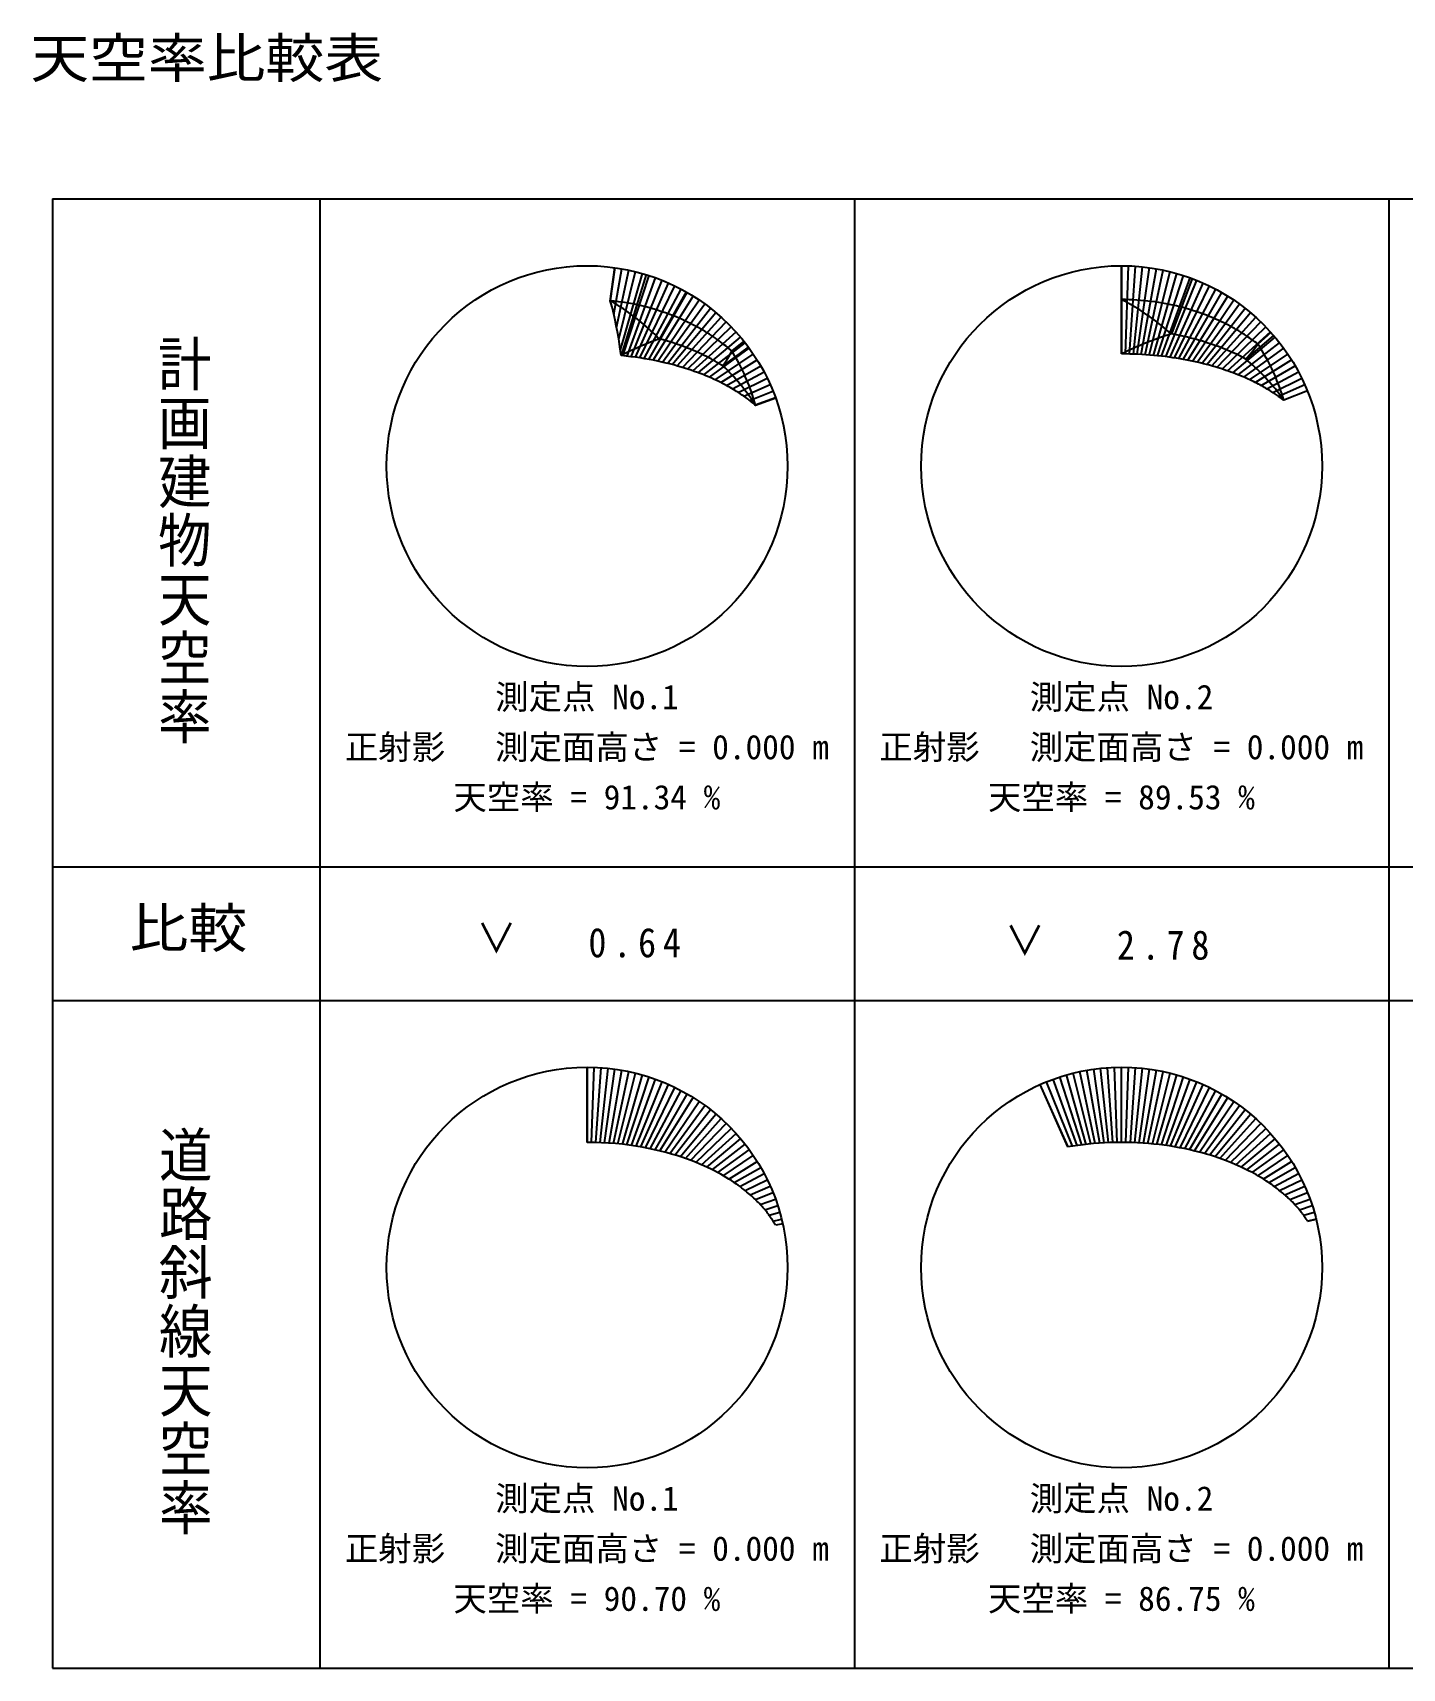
# Model space of a CAD drawing. Units: millimetres at full size, sheet at 1:200. Extents: x -99586 to 117532, y -64939 to 67268.
# Drawn here: x -42451 to -21953, y -64100 to -39612 of the extents above; entities that cross this region are included whole.
import ezdxf
from ezdxf.enums import TextEntityAlignment as Align

# ---------------------------------------------------------------- set-up
doc = ezdxf.new("R2010")
doc.units = ezdxf.units.MM
doc.header["$LTSCALE"] = 200
for name, color, linetype in [('0-3_計画建物－天空率', 4, 'Continuous'), ('0-8_測定位置・表示枠・比較', 7, 'Continuous'), ('0-B_道路斜線用－天空率', 4, 'Continuous')]:
    doc.layers.add(name, color=color, linetype=linetype)
doc.styles.add('@ＭＳ ゴシック', font='')
doc.styles.add('ＭＳ ゴシック', font='')
doc.styles.get('@ＭＳ ゴシック').set_extended_font_data('@MS Gothic')
doc.styles.get('ＭＳ ゴシック').set_extended_font_data('MS Gothic')

msp = doc.modelspace()

# ---------------------------------------------------------------- linework, layer by layer
at = {"layer": '0-3_計画建物－天空率', "color": 7}
for p, q in [((-33739.1, -43129), (-33808.3, -43624.9)), ((-33269.3, -43233.5), (-33643.6, -44446.2)), ((-26154, -43100.1), (-26154, -44421.7)), ((-26154, -43100.1), (-26154, -43608.3)), ((-26154, -43608.3), (-26154, -44421.7))]:
    msp.add_line(p, q, dxfattribs=at)
at = {"layer": '0-3_計画建物－天空率'}
for p, q in [((-33806.9, -43629.9), (-33736.5, -43129.3)), ((-33753.9, -43830.9), (-33633.1, -43145.7)), ((-33712.6, -44023.4), (-33530.3, -43165.7)), ((-33680.5, -44200.7), (-33428.3, -43189.2)), ((-33655.6, -44361.9), (-33327.1, -43216.3)), ((-33617.5, -44448.9), (-33227, -43246.9)), ((-33555.5, -44455.5), (-33128, -43281)), ((-33492.6, -44463), (-33030.2, -43318.6)), ((-26154, -44421.7), (-26154, -43100.1)), ((-26095.4, -44422), (-26049.3, -43101.9)), ((-26036.8, -44423), (-25944.8, -43107.4)), ((-25977.9, -44424.6), (-25840.4, -43116.6)), ((-25918.9, -44426.9), (-25736.5, -43129.3)), ((-25859.5, -44429.8), (-25633.1, -43145.7)), ((-25799.8, -44433.5), (-25530.3, -43165.7)), ((-25739.6, -44437.8), (-25428.3, -43189.2)), ((-25678.8, -44442.9), (-25327.1, -43216.3)), ((-25617.5, -44448.8), (-25227, -43246.9)), ((-25555.4, -44455.5), (-25128, -43281)), ((-25492.6, -44463), (-25030.2, -43318.6)), ((-33428.9, -44471.5), (-32933.8, -43359.5)), ((-33364.3, -44480.9), (-32838.9, -43403.7)), ((-33298.7, -44491.4), (-32745.6, -43451.3)), ((-33231.9, -44503), (-32654, -43502)), ((-33164, -44515.8), (-32564.3, -43556)), ((-25428.9, -44471.5), (-24933.8, -43359.5)), ((-25364.3, -44481), (-24838.9, -43403.7)), ((-25298.7, -44491.4), (-24745.6, -43451.3)), ((-25231.9, -44503), (-24654, -43502)), ((-25164, -44515.8), (-24564.3, -43556)), ((-33094.8, -44529.8), (-32476.5, -43613)), ((-33024.4, -44545.3), (-32390.7, -43673.1)), ((-32952.5, -44562.3), (-32307, -43736.1)), ((-32879.2, -44580.9), (-32225.7, -43802)), ((-25094.9, -44529.9), (-24476.5, -43613)), ((-25024.4, -44545.2), (-24390.7, -43673.1)), ((-24952.5, -44562.3), (-24307, -43736.1)), ((-24879.2, -44580.8), (-24225.7, -43802)), ((-32804.4, -44601.2), (-32146.6, -43870.7)), ((-32728.1, -44623.5), (-32070.1, -43942.1)), ((-32650.2, -44647.8), (-31996, -44016.1)), ((-24804.4, -44601.2), (-24146.6, -43870.7)), ((-24728.1, -44623.5), (-24070.1, -43942.1)), ((-24650.2, -44647.9), (-23996, -44016.1)), ((-32570.8, -44674.6), (-31924.6, -44092.7)), ((-32489.8, -44703.7), (-31855.9, -44171.8)), ((-32407.4, -44735.5), (-31790, -44253.1)), ((-24570.8, -44674.5), (-23924.6, -44092.7)), ((-24489.8, -44703.7), (-23855.9, -44171.8)), ((-24407.4, -44735.5), (-23790, -44253.1)), ((-32323.7, -44770.3), (-31727, -44336.8)), ((-32238.8, -44808.3), (-31666.9, -44422.5)), ((-32152.9, -44849.7), (-31609.9, -44510.4)), ((-24323.7, -44770.3), (-23727, -44336.8)), ((-24238.8, -44808.3), (-23666.9, -44422.5)), ((-24152.9, -44849.7), (-23609.9, -44510.4)), ((-32066.3, -44894.8), (-31556, -44600.1)), ((-31979.5, -44943.9), (-31505.2, -44691.7)), ((-31892.7, -44997.2), (-31457.6, -44785)), ((-24066.4, -44894.8), (-23556, -44600.1)), ((-23979.5, -44943.9), (-23505.2, -44691.7)), ((-23892.7, -44997.2), (-23457.6, -44785)), ((-31806.6, -45055), (-31413.4, -44879.9)), ((-31721.9, -45117.5), (-31372.5, -44976.3)), ((-23806.6, -45055), (-23413.4, -44879.9)), ((-31639.4, -45184.9), (-31335, -45074.1))]:
    msp.add_line(p, q, dxfattribs=at)
at = {"layer": '0-3_計画建物－天空率', "color": 7}
for points in [[(-25095.9, -43292.9), (-25408.7, -44122.8), (-25434.1, -44130.5), (-25460.2, -44138.6), (-25487.2, -44147.2), (-25515, -44156.3), (-25543.8, -44165.9), (-25573.5, -44176.1), (-25604.2, -44186.8), (-25635.8, -44198.2), (-25668.6, -44210.2), (-25702.3, -44223), (-25737.2, -44236.4), (-25773.3, -44250.7), (-25810.5, -44265.7), (-25848.9, -44281.7), (-25888.5, -44298.5), (-25929.5, -44316.3), (-25971.7, -44335.2), (-26015.2, -44355.1), (-26060.1, -44376.1), (-26106.4, -44398.3), (-26154, -44421.7)], [(-32669.9, -43492.9), (-33070.5, -44196.6), (-33101.1, -44207.6), (-33133.4, -44219.5), (-33167.5, -44232.4), (-33203.6, -44246.5), (-33241.8, -44261.8), (-33282.3, -44278.4), (-33325.2, -44296.5), (-33370.7, -44316.3), (-33418.9, -44337.9), (-33470.2, -44361.5), (-33524.5, -44387.2), (-33582.3, -44415.4), (-33643.6, -44446.2)], [(-33643.6, -44446.2), (-33662.4, -44314.4), (-33681.1, -44196.9), (-33699.4, -44092.4), (-33717.2, -43999.7), (-33734.3, -43917.4), (-33750.6, -43844.4), (-33766.2, -43779.6), (-33781, -43722), (-33795.1, -43670.6), (-33808.3, -43624.9)], [(-33446.8, -43678.5), (-33505.3, -43667.2), (-33564.6, -43656.8), (-33624.6, -43647.4), (-33685.3, -43638.9), (-33746.5, -43631.4), (-33808.3, -43624.9)], [(-33070.5, -44196.6), (-33103.2, -44164.1), (-33136.1, -44132.1), (-33169.3, -44100.7), (-33202.6, -44069.8), (-33236.2, -44039.5), (-33269.9, -44009.7), (-33303.7, -43980.6), (-33337.6, -43952.2), (-33371.6, -43924.3), (-33405.7, -43897.1), (-33439.7, -43870.6), (-33473.8, -43844.8), (-33507.8, -43819.7), (-33541.7, -43795.2), (-33575.6, -43771.4), (-33609.3, -43748.4), (-33643, -43726.1), (-33676.4, -43704.4), (-33709.7, -43683.5), (-33742.8, -43663.2), (-33775.7, -43643.7), (-33808.3, -43624.9)], [(-31806.3, -44232.4), (-31987.5, -44376.5), (-32008.7, -44358.2), (-32030.7, -44339.8), (-32053.4, -44321.1), (-32076.8, -44302.3), (-32100.9, -44283.2), (-32125.8, -44264), (-32151.5, -44244.6), (-32178.1, -44225.1), (-32205.5, -44205.4), (-32233.7, -44185.6), (-32262.9, -44165.7), (-32292.9, -44145.7), (-32323.9, -44125.6), (-32355.9, -44105.5), (-32388.9, -44085.3), (-32422.8, -44065), (-32457.8, -44044.8), (-32493.8, -44024.6), (-32530.9, -44004.5), (-32569.1, -43984.4), (-32608.4, -43964.4), (-32648.8, -43944.6), (-32690.3, -43925), (-32733, -43905.6), (-32776.8, -43886.4), (-32821.7, -43867.5), (-32867.8, -43848.9), (-32915, -43830.7), (-32963.4, -43812.9), (-33012.9, -43795.6), (-33063.5, -43778.7), (-33115.2, -43762.4), (-33168, -43746.7), (-33221.8, -43731.6), (-33276.6, -43717.2), (-33332.4, -43703.5), (-33389.2, -43690.6), (-33446.8, -43678.5)], [(-25542.1, -43660.6), (-25595.8, -43651.8), (-25649.9, -43643.7), (-25704.6, -43636.4), (-25759.7, -43629.9), (-25815.3, -43624.2), (-25871.2, -43619.4), (-25927.4, -43615.4), (-25983.8, -43612.3), (-26040.5, -43610), (-26097.2, -43608.7), (-26154, -43608.3)], [(-25408.7, -44122.8), (-25445.3, -44090.5), (-25482, -44058.9), (-25518.8, -44028), (-25555.5, -43997.9), (-25592.3, -43968.5), (-25629, -43939.9), (-25665.6, -43912.2), (-25702.1, -43885.2), (-25738.5, -43859), (-25774.7, -43833.7), (-25810.6, -43809.2), (-25846.4, -43785.5), (-25881.9, -43762.6), (-25917.1, -43740.5), (-25952, -43719.2), (-25986.6, -43698.8), (-26020.9, -43679.1), (-26054.7, -43660.3), (-26088.2, -43642.2), (-26121.3, -43624.8), (-26154, -43608.3)], [(-23918.6, -44099.4), (-24113.3, -44273.6), (-24136, -44256.3), (-24159.3, -44238.9), (-24183.3, -44221.3), (-24208, -44203.6), (-24233.4, -44185.8), (-24259.6, -44168), (-24286.4, -44150), (-24314, -44132), (-24342.4, -44113.9), (-24371.6, -44095.8), (-24401.6, -44077.6), (-24432.3, -44059.5), (-24464, -44041.3), (-24496.4, -44023.2), (-24529.8, -44005.1), (-24564, -43987), (-24599.1, -43969.1), (-24635.1, -43951.3), (-24672, -43933.6), (-24709.8, -43916), (-24748.5, -43898.7), (-24788.1, -43881.5), (-24828.7, -43864.6), (-24870.2, -43848), (-24912.6, -43831.6), (-24955.9, -43815.6), (-25000.1, -43800), (-25045.3, -43784.7), (-25091.3, -43769.8), (-25138.2, -43755.5), (-25186, -43741.6), (-25234.6, -43728.2), (-25284, -43715.4), (-25334.2, -43703.1), (-25385.1, -43691.5), (-25436.8, -43680.5), (-25489.1, -43670.2), (-25542.1, -43660.6)], [(-32121.4, -44598.7), (-32148.4, -44582), (-32176.3, -44565.2), (-32205.1, -44548.2), (-32235, -44531.1), (-32265.8, -44513.9), (-32297.6, -44496.6), (-32330.5, -44479.2), (-32364.4, -44461.8), (-32399.5, -44444.3), (-32435.7, -44426.8), (-32473, -44409.3), (-32511.5, -44391.9), (-32551.2, -44374.5), (-32592.1, -44357.2), (-32634.3, -44340.1), (-32677.7, -44323.1), (-32722.4, -44306.2), (-32768.3, -44289.6), (-32815.5, -44273.2), (-32864, -44257.2), (-32913.7, -44241.4), (-32964.7, -44226), (-33017, -44211.1), (-33070.5, -44196.6)], [(-31740.9, -44317.7), (-32121.4, -44598.7), (-32063.6, -44509.6), (-32020, -44436.5), (-31987.5, -44376.5)], [(-24293.8, -44498.6), (-24320.8, -44484.2), (-24348.6, -44469.8), (-24377.1, -44455.4), (-24406.4, -44440.9), (-24436.4, -44426.5), (-24467.3, -44412), (-24498.9, -44397.6), (-24531.3, -44383.2), (-24564.6, -44368.8), (-24598.7, -44354.5), (-24633.7, -44340.3), (-24669.5, -44326.2), (-24706.2, -44312.2), (-24743.7, -44298.4), (-24782.1, -44284.7), (-24821.4, -44271.2), (-24861.6, -44257.9), (-24902.6, -44244.9), (-24944.5, -44232), (-24987.2, -44219.5), (-25030.9, -44207.2), (-25075.3, -44195.3), (-25120.6, -44183.7), (-25166.7, -44172.5), (-25213.6, -44161.7), (-25261.3, -44151.2), (-25309.7, -44141.3), (-25358.9, -44131.8), (-25408.7, -44122.8)], [(-23880.5, -44142.8), (-24293.8, -44498.6), (-24186, -44367.6), (-24113.3, -44273.6)], [(-23373.4, -44974), (-23723.9, -45115.9), (-23740.1, -45063.3), (-23756.8, -45011.8), (-23774.1, -44961.3), (-23791.9, -44912), (-23810.2, -44863.7), (-23828.9, -44816.6), (-23847.9, -44770.7), (-23867.4, -44725.8), (-23887.1, -44682.1), (-23907, -44639.6), (-23927.2, -44598.1), (-23947.6, -44557.8), (-23968.1, -44518.6), (-23988.7, -44480.4), (-24009.4, -44443.4), (-24030.2, -44407.4), (-24051, -44372.4), (-24071.8, -44338.5), (-24092.5, -44305.6), (-24113.3, -44273.6)], [(-32695.4, -44633.4), (-32747.5, -44617.6), (-32801.2, -44602), (-32856.6, -44586.8), (-32913.7, -44571.9), (-32972.5, -44557.4), (-33032.9, -44543.3), (-33094.9, -44529.8), (-33158.6, -44516.8), (-33223.8, -44504.4), (-33290.4, -44492.7), (-33358.6, -44481.8), (-33428, -44471.6), (-33498.7, -44462.2), (-33570.6, -44453.7), (-33643.6, -44446.2)], [(-31331.4, -45084), (-31631.2, -45191.9), (-31646.2, -45139.8), (-31661.9, -45088.7), (-31678.2, -45038.6), (-31695.1, -44989.4), (-31712.4, -44941.3), (-31730.3, -44894.2), (-31748.5, -44848.1), (-31767.1, -44803.1), (-31786.1, -44759.1), (-31805.4, -44716.2), (-31825, -44674.4), (-31844.8, -44633.6), (-31864.8, -44593.8), (-31885, -44555.1), (-31905.3, -44517.4), (-31925.8, -44480.7), (-31946.3, -44445), (-31966.9, -44410.3), (-31987.5, -44376.5)], [(-24631.2, -44654), (-24670.7, -44641.2), (-24711.3, -44628.5), (-24752.9, -44616), (-24795.6, -44603.6), (-24839.3, -44591.5), (-24884.1, -44579.5), (-24929.9, -44567.8), (-24976.8, -44556.3), (-25024.8, -44545.1), (-25073.8, -44534.3), (-25123.7, -44523.8), (-25174.7, -44513.6), (-25226.7, -44503.9), (-25279.6, -44494.6), (-25333.4, -44485.7), (-25388, -44477.3), (-25443.5, -44469.5), (-25499.8, -44462.1), (-25556.8, -44455.3), (-25614.5, -44449.1), (-25672.8, -44443.4), (-25731.7, -44438.4), (-25791, -44434), (-25850.9, -44430.3), (-25911.1, -44427.2), (-25971.5, -44424.8), (-26032.2, -44423.1), (-26093.1, -44422), (-26154, -44421.7)], [(-23723.9, -45115.9), (-23748.4, -45081.7), (-23773.6, -45047.5), (-23799.4, -45013.4), (-23826, -44979.4), (-23853.2, -44945.5), (-23881, -44911.7), (-23909.5, -44878.2), (-23938.6, -44844.8), (-23968.3, -44811.7), (-23998.6, -44778.8), (-24029.4, -44746.3), (-24060.8, -44714), (-24092.7, -44682), (-24125.1, -44650.4), (-24158, -44619.2), (-24191.4, -44588.4), (-24225.1, -44558), (-24259.3, -44528.1), (-24293.8, -44498.6)], [(-31631.2, -45191.9), (-31643.6, -45181.2), (-31656.4, -45170.4), (-31669.7, -45159.3), (-31683.4, -45148), (-31697.7, -45136.5), (-31712.5, -45124.8), (-31727.8, -45112.9), (-31743.7, -45100.8), (-31760.2, -45088.5), (-31777.3, -45075.9), (-31795.1, -45063.1), (-31813.5, -45050.1), (-31832.7, -45036.9), (-31852.6, -45023.5), (-31873.2, -45009.8), (-31894.7, -44995.9), (-31916.9, -44981.8), (-31940.1, -44967.5), (-31964.1, -44953), (-31989.1, -44938.2), (-32015, -44923.3), (-32042, -44908.1), (-32070, -44892.8), (-32099.2, -44877.3), (-32129.4, -44861.6), (-32160.8, -44845.7), (-32193.5, -44829.7), (-32227.4, -44813.6), (-32262.6, -44797.3), (-32299.2, -44780.9), (-32337.2, -44764.5), (-32376.6, -44748), (-32417.4, -44731.5), (-32459.8, -44715), (-32503.7, -44698.5), (-32549.2, -44682), (-32596.3, -44665.7), (-32645, -44649.5), (-32695.4, -44633.4)], [(-31631.2, -45191.9), (-31654.2, -45156.1), (-31678.1, -45120.2), (-31702.7, -45084.4), (-31728, -45048.5), (-31754.1, -45012.8), (-31781, -44977.1), (-31808.5, -44941.5), (-31836.9, -44906.1), (-31865.9, -44870.8), (-31895.6, -44835.8), (-31926, -44801), (-31957.1, -44766.5), (-31988.7, -44732.2), (-32021, -44698.3), (-32053.9, -44664.7), (-32087.4, -44631.5), (-32121.4, -44598.7)], [(-23723.9, -45115.9), (-23736.4, -45106.4), (-23749.2, -45096.7), (-23762.4, -45086.8), (-23776.1, -45076.8), (-23790.1, -45066.7), (-23804.5, -45056.5), (-23819.4, -45046.1), (-23834.7, -45035.5), (-23850.5, -45024.9), (-23866.8, -45014.1), (-23883.5, -45003.1), (-23900.8, -44992), (-23918.6, -44980.8), (-23937, -44969.4), (-23955.9, -44957.9), (-23975.4, -44946.3), (-23995.5, -44934.5), (-24016.2, -44922.6), (-24037.6, -44910.6), (-24059.6, -44898.4), (-24082.3, -44886.2), (-24105.7, -44873.8), (-24129.9, -44861.3), (-24154.7, -44848.7), (-24180.4, -44836.1), (-24206.8, -44823.3), (-24234.1, -44810.5), (-24262.1, -44797.5), (-24291, -44784.6), (-24320.8, -44771.5), (-24351.5, -44758.4), (-24383.1, -44745.3), (-24415.6, -44732.2), (-24449.1, -44719.1), (-24483.5, -44706), (-24518.9, -44692.9), (-24555.3, -44679.9), (-24592.8, -44666.9), (-24631.2, -44654)]]:
    msp.add_lwpolyline(points, dxfattribs=at)
for centre in [(-34154, -46100.1), (-26154, -46100.1)]:
    msp.add_circle(centre, 3000, dxfattribs=at)
at = {"layer": '0-8_測定位置・表示枠・比較'}
for p, q in [((-42154, -42100.1), (-42154, -64100.1)), ((-42154, -42100.1), (49846, -42100.1)), ((-38154, -42100.1), (-38154, -64100.1)), ((-30154, -42100.1), (-30154, -64100.1)), ((-22154, -42100.1), (-22154, -64100.1)), ((-42154, -52100.1), (49846, -52100.1)), ((-42154, -54100.1), (49846, -54100.1)), ((-42154, -64100.1), (49846, -64100.1))]:
    msp.add_line(p, q, dxfattribs=at)
at = {"layer": '0-B_道路斜線用－天空率'}
for p, q in [((-34154, -56226), (-34154, -55100.1)), ((-34088.6, -56226.8), (-34049.3, -55101.9)), ((-34023.1, -56228), (-33944.8, -55107.4)), ((-33957.5, -56230.2), (-33840.4, -55116.6)), ((-33891.7, -56233.5), (-33736.5, -55129.3)), ((-33825.6, -56237.4), (-33633.1, -55145.7)), ((-33759.2, -56242.6), (-33530.3, -55165.7)), ((-33692.4, -56248.6), (-33428.3, -55189.2)), ((-33625.1, -56255.4), (-33327.1, -55216.3)), ((-33557.3, -56263.7), (-33227, -55246.9)), ((-33489, -56272.9), (-33128, -55281)), ((-33419.9, -56283.1), (-33030.2, -55318.6)), ((-26888.2, -56283), (-27277.9, -55318.6)), ((-26819.1, -56272.7), (-27180.1, -55281)), ((-26750.7, -56263.6), (-27081.1, -55246.9)), ((-26683, -56255.6), (-26980.9, -55216.3)), ((-26615.7, -56248.5), (-26879.8, -55189.2)), ((-26548.9, -56242.5), (-26777.8, -55165.7)), ((-26482.5, -56237.4), (-26675, -55145.7)), ((-26416.4, -56233.3), (-26571.5, -55129.3)), ((-26350.6, -56230.2), (-26467.6, -55116.6)), ((-26284.9, -56228), (-26363.3, -55107.4)), ((-26219.5, -56226.6), (-26258.7, -55101.9)), ((-26154, -56226.1), (-26154, -55100.1)), ((-26088.6, -56226.5), (-26049.3, -55101.9)), ((-26023.1, -56228), (-25944.8, -55107.4)), ((-25957.5, -56230.2), (-25840.4, -55116.6)), ((-25891.7, -56233.4), (-25736.5, -55129.3)), ((-25825.6, -56237.4), (-25633.1, -55145.7)), ((-25759.2, -56242.4), (-25530.3, -55165.7)), ((-25692.4, -56248.5), (-25428.3, -55189.2)), ((-25625.1, -56255.6), (-25327.1, -55216.3)), ((-25557.3, -56263.6), (-25227, -55246.9)), ((-25488.9, -56272.8), (-25128, -55281)), ((-25419.9, -56283.1), (-25030.2, -55318.6)), ((-33350.2, -56294.7), (-32933.8, -55359.5)), ((-33279.8, -56307.6), (-32838.9, -55403.7)), ((-33208.5, -56321.8), (-32745.6, -55451.3)), ((-33136.2, -56337.3), (-32654, -55502)), ((-33063.2, -56354.4), (-32564.3, -55556)), ((-26957.9, -56294.6), (-27374.2, -55359.5)), ((-25350.2, -56294.7), (-24933.8, -55359.5)), ((-25279.7, -56307.5), (-24838.9, -55403.7)), ((-25208.4, -56321.6), (-24745.6, -55451.3)), ((-25136.2, -56337.3), (-24654, -55502)), ((-25063.2, -56354.4), (-24564.3, -55556)), ((-32989.2, -56373.2), (-32476.5, -55613)), ((-32914.3, -56393.7), (-32390.7, -55673.1)), ((-32838.3, -56416.1), (-32307, -55736.1)), ((-32761.4, -56440.4), (-32225.7, -55802)), ((-24989.2, -56373.2), (-24476.5, -55613)), ((-24914.2, -56393.7), (-24390.7, -55673.1)), ((-24838.2, -56416), (-24307, -55736.1)), ((-24761.3, -56440.3), (-24225.7, -55802)), ((-32683.4, -56466.8), (-32146.6, -55870.7)), ((-32604.4, -56495.5), (-32070.1, -55942.1)), ((-32524.6, -56526.6), (-31996, -56016.1)), ((-24683.4, -56466.8), (-24146.6, -55870.7)), ((-24604.4, -56495.4), (-24070.1, -55942.1)), ((-24524.7, -56526.6), (-23996, -56016.1)), ((-32444, -56560.4), (-31924.6, -56092.7)), ((-32362.6, -56596.9), (-31855.9, -56171.8)), ((-32280.7, -56636.5), (-31790, -56253.1)), ((-24444, -56560.4), (-23924.6, -56092.7)), ((-24362.6, -56596.9), (-23855.9, -56171.8)), ((-24280.6, -56636.4), (-23790, -56253.1)), ((-32198.2, -56679.1), (-31727, -56336.8)), ((-32115.6, -56725.2), (-31666.9, -56422.5)), ((-32033, -56774.8), (-31609.9, -56510.4)), ((-24198.2, -56679.1), (-23727, -56336.8)), ((-24115.6, -56725.2), (-23666.9, -56422.5)), ((-24033, -56774.8), (-23609.9, -56510.4)), ((-31950.9, -56828.2), (-31556, -56600.1)), ((-31869.5, -56885.4), (-31505.2, -56691.7)), ((-31789.4, -56946.8), (-31457.6, -56785)), ((-23950.9, -56828.1), (-23556, -56600.1)), ((-23869.5, -56885.4), (-23505.2, -56691.7)), ((-23789.4, -56946.8), (-23457.6, -56785)), ((-31711, -57012.4), (-31413.4, -56879.9)), ((-31635, -57082.4), (-31372.5, -56976.3)), ((-23711, -57012.4), (-23413.4, -56879.9)), ((-23635, -57082.4), (-23372.5, -56976.3)), ((-31561.9, -57156.7), (-31335, -57074.1)), ((-31492.5, -57235.3), (-31300.9, -57173.1)), ((-31427.5, -57318.3), (-31270.2, -57273.2)), ((-23561.9, -57156.7), (-23335, -57074.1)), ((-23492.5, -57235.3), (-23300.9, -57173.1)), ((-23427.5, -57318.3), (-23270.2, -57273.2)), ((-31367.8, -57405.4), (-31243.1, -57374.4)), ((-23367.8, -57405.4), (-23243.1, -57374.4))]:
    msp.add_line(p, q, dxfattribs=at)
at = {"layer": '0-B_道路斜線用－天空率', "color": 6}
for p, q in [((-34154, -55100.1), (-34154, -56226)), ((-27377, -55360.7), (-26959.9, -56294.9)), ((-31226.6, -57444.4), (-31330.1, -57467.6)), ((-23242.8, -57375.6), (-23367.1, -57406.5))]:
    msp.add_line(p, q, dxfattribs=at)
for points in [[(-31716.1, -57007.9), (-31737.9, -56989.2), (-31760.8, -56970), (-31785, -56950.3), (-31810.4, -56930.2), (-31837.2, -56909.5), (-31865.4, -56888.4), (-31895.2, -56866.8), (-31926.6, -56844.7), (-31959.7, -56822.2), (-31994.7, -56799.1), (-32031.5, -56775.7), (-32070.4, -56751.8), (-32111.5, -56727.5), (-32154.7, -56702.9), (-32200.4, -56677.9), (-32248.5, -56652.6), (-32299.3, -56627.1), (-32352.7, -56601.5), (-32409, -56575.7), (-32468.2, -56549.9), (-32530.5, -56524.2), (-32595.8, -56498.7), (-32664.4, -56473.4), (-32736.1, -56448.6), (-32811.2, -56424.3), (-32889.5, -56400.6), (-32971.2, -56377.9), (-33056, -56356.1), (-33144, -56335.4), (-33235.1, -56316.1), (-33329, -56298.3), (-33425.7, -56282.1), (-33524.8, -56267.7), (-33626.1, -56255.3), (-33729.3, -56244.9), (-33834.1, -56236.7), (-33940.1, -56230.8), (-34046.8, -56227.2), (-34154, -56226)], [(-25147.4, -56334.7), (-25217.5, -56319.7), (-25289.4, -56305.6), (-25363, -56292.4), (-25438.1, -56280.2), (-25514.7, -56269.1), (-25592.6, -56259.1), (-25671.7, -56250.4), (-25751.8, -56243), (-25832.8, -56236.8), (-25914.6, -56232), (-25996.9, -56228.6), (-26079.5, -56226.6), (-26162.3, -56226), (-26245.1, -56226.9), (-26327.7, -56229.2), (-26409.9, -56232.9), (-26491.5, -56237.9), (-26572.4, -56244.3), (-26652.3, -56252.1), (-26731.2, -56261), (-26808.8, -56271.2), (-26885.1, -56282.5), (-26959.9, -56294.9)], [(-23693.8, -57027.7), (-23709.6, -57013.6), (-23726.1, -56999.3), (-23743.2, -56984.7), (-23761, -56969.9), (-23779.6, -56954.7), (-23798.9, -56939.3), (-23819, -56923.5), (-23839.9, -56907.5), (-23861.7, -56891.2), (-23884.4, -56874.6), (-23908, -56857.7), (-23932.6, -56840.6), (-23958.3, -56823.1), (-23985.1, -56805.4), (-24013, -56787.4), (-24042, -56769.1), (-24072.3, -56750.6), (-24103.9, -56731.9), (-24136.8, -56713), (-24171.1, -56693.8), (-24206.8, -56674.4), (-24244.1, -56654.9), (-24282.8, -56635.3), (-24323.2, -56615.5), (-24365.2, -56595.6), (-24408.9, -56575.7), (-24454.4, -56555.8), (-24501.6, -56535.9), (-24550.7, -56516.1), (-24601.7, -56496.4), (-24654.5, -56476.9), (-24709.3, -56457.7), (-24766.1, -56438.7), (-24824.8, -56420), (-24885.4, -56401.8), (-24948, -56384.1), (-25012.6, -56367), (-25079.1, -56350.5), (-25147.4, -56334.7)], [(-31330.1, -57467.6), (-31334.3, -57460.3), (-31338.6, -57452.9), (-31343.1, -57445.3), (-31347.8, -57437.5), (-31352.6, -57429.6), (-31357.6, -57421.5), (-31362.8, -57413.2), (-31368.2, -57404.8), (-31373.8, -57396.1), (-31379.5, -57387.2), (-31385.6, -57378.2), (-31391.8, -57368.9), (-31398.3, -57359.4), (-31405.1, -57349.7), (-31412.1, -57339.7), (-31419.4, -57329.5), (-31427, -57319), (-31434.9, -57308.3), (-31443.2, -57297.3), (-31451.8, -57286.1), (-31460.8, -57274.6), (-31470.2, -57262.7), (-31479.9, -57250.6), (-31490.1, -57238.2), (-31500.8, -57225.5), (-31512, -57212.4), (-31523.6, -57199), (-31535.8, -57185.2), (-31548.6, -57171.1), (-31562, -57156.6), (-31576, -57141.7), (-31590.7, -57126.5), (-31606.1, -57110.8), (-31622.2, -57094.8), (-31639.2, -57078.3), (-31657, -57061.4), (-31675.8, -57044), (-31695.4, -57026.2), (-31716.1, -57007.9)], [(-23367.1, -57406.5), (-23371.3, -57399.8), (-23375.7, -57393.1), (-23380.2, -57386.2), (-23384.9, -57379.2), (-23389.7, -57372.1), (-23394.6, -57364.8), (-23399.7, -57357.4), (-23404.9, -57349.9), (-23410.3, -57342.2), (-23415.9, -57334.4), (-23421.6, -57326.4), (-23427.5, -57318.3), (-23433.6, -57310.1), (-23440, -57301.6), (-23446.5, -57293.1), (-23453.2, -57284.3), (-23460.1, -57275.4), (-23467.3, -57266.3), (-23474.7, -57257.1), (-23482.4, -57247.6), (-23490.3, -57238), (-23498.5, -57228.2), (-23507, -57218.1), (-23515.8, -57207.9), (-23524.9, -57197.5), (-23534.3, -57186.9), (-23544.1, -57176.1), (-23554.2, -57165), (-23564.7, -57153.7), (-23575.5, -57142.2), (-23586.8, -57130.5), (-23598.5, -57118.5), (-23610.6, -57106.3), (-23623.2, -57093.8), (-23636.3, -57081.1), (-23649.8, -57068.1), (-23663.9, -57054.9), (-23678.6, -57041.4), (-23693.8, -57027.7)]]:
    msp.add_lwpolyline(points, dxfattribs=at)
for centre in [(-34154, -58100.1), (-26154, -58100.1)]:
    msp.add_circle(centre, 3000, dxfattribs=at)

# ---------------------------------------------------------------- texts
at = {"layer": '0-3_計画建物－天空率', "color": 7, "style": '@ＭＳ ゴシック', "width": 1.1}
msp.add_text('計画建物天空率', height=586.5, rotation=270, dxfattribs=at).set_placement((-40655.8, -44123.1), align=Align.BOTTOM_LEFT)
at = {"layer": '0-3_計画建物－天空率', "style": 'ＭＳ ゴシック'}
for s, p in [('測定点 No.1', (-35529, -49850.1)), ('測定点 No.2', (-27529, -49850.1)), ('正射影 \u3000測定面高さ = 0.000 m', (-37779, -50600.1)), ('正射影 \u3000測定面高さ = 0.000 m', (-29779, -50600.1)), ('天空率 = 91.34 %', (-36154, -51350.1)), ('天空率 = 89.53 %', (-28154, -51350.1))]:
    msp.add_text(s, height=366.6, dxfattribs=at).set_placement(p, align=Align.BOTTOM_LEFT)
at = {"layer": '0-B_道路斜線用－天空率', "color": 7, "style": 'ＭＳ ゴシック', "width": 1.1}
for s, p in [('天空率比較表', (-42487, -40460.6)), ('比較', (-41000.6, -53484.9))]:
    msp.add_text(s, height=586.5, dxfattribs=at).set_placement(p, align=Align.BOTTOM_LEFT)
at = {"layer": '0-B_道路斜線用－天空率', "color": 7, "style": 'ＭＳ ゴシック'}
for p in [(-35154, -53461.4), (-27244.9, -53497.3)]:
    msp.add_text('＜', height=439.9, rotation=90, dxfattribs=at).set_placement(p, align=Align.BOTTOM_LEFT)
at = {"layer": '0-B_道路斜線用－天空率', "color": 7, "style": '@ＭＳ ゴシック', "width": 1.1}
msp.add_text('道路斜線天空率', height=586.5, rotation=270, dxfattribs=at).set_placement((-40641, -55965.5), align=Align.BOTTOM_LEFT)
at = {"layer": '0-B_道路斜線用－天空率', "style": 'ＭＳ ゴシック'}
for s, p in [('測定点 No.1', (-35529, -61850.1)), ('測定点 No.2', (-27529, -61850.1)), ('正射影 \u3000測定面高さ = 0.000 m', (-37779, -62600.1)), ('正射影 \u3000測定面高さ = 0.000 m', (-29779, -62600.1)), ('天空率 = 90.70 %', (-36154, -63350.1)), ('天空率 = 86.75 %', (-28154, -63350.1))]:
    msp.add_text(s, height=366.6, dxfattribs=at).set_placement(p, align=Align.BOTTOM_LEFT)
at = {"layer": '0-B_道路斜線用－天空率', "color": 7, "char_height": 439.9, "attachment_point": 7, "style": 'ＭＳ ゴシック'}
for s, insert in [('\\T1.38;\\W0.9;0.64', (-34134, -53461.4)), ('\\T1.38;\\W0.9;2.78', (-26224.9, -53497.3))]:
    msp.add_mtext(s, dxfattribs=dict(at, insert=insert))

doc.saveas('drawing.dxf')
